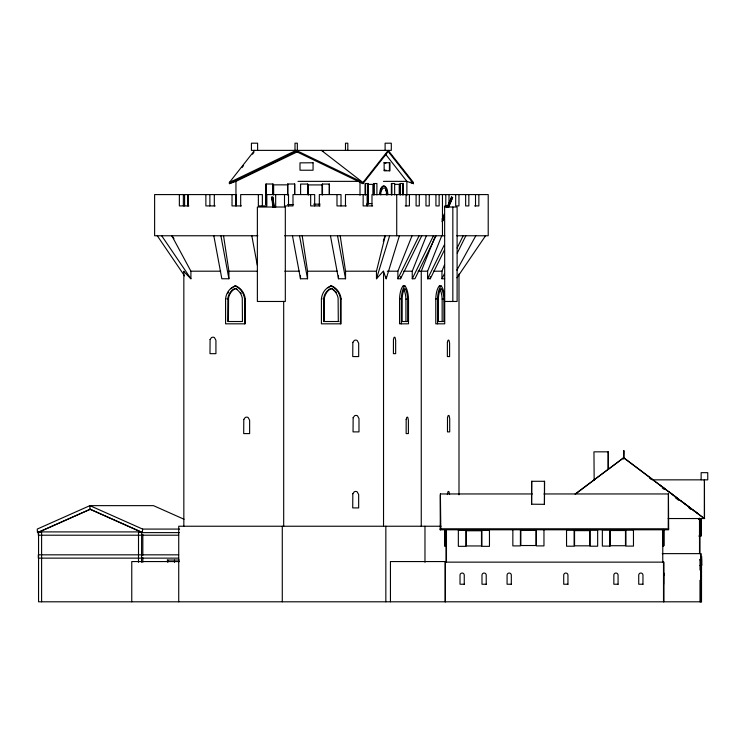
<?xml version="1.0" encoding="UTF-8"?>
<svg xmlns="http://www.w3.org/2000/svg" width="745" height="745" viewBox="0 0 745 745"><rect width="100%" height="100%" fill="white"/><g stroke="black" fill="none" stroke-linecap="round" stroke-linejoin="round"><path stroke-width="1.12" d="M663.795 575.159L663.804 573.035L663.814 574.097M700.682 571.378L700.738 570.828M700.682 570.316L700.747 569.264M700.877 570.316L700.877 571.378L700.747 569.329M700.691 569.329L700.682 570.828L700.691 569.543M704.5 518.539L704.444 479.845L704.388 518.539L653.011 479.845L707.75 479.845L707.75 472.665L701.138 472.665L701.138 479.845M532.321 493.954L440.416 493.954L440.63 529.779L440.416 495.257M543.952 493.954L668.433 493.954L668.647 529.779L440.202 529.779L440.193 528.792M699.993 570.027L700.03 559.299L700.039 560.1M700.933 601.802L700.971 556.459L700.998 559.895M699.993 565.492L701.511 565.492L701.539 556.459L701.576 565.492L701.539 559.299M440.202 529.779L440.416 493.954M668.218 527.637L668.433 493.954M544.437 504.328L544.614 481.289L531.595 481.289L531.595 504.197L544.437 504.328L544.437 481.289M531.595 504.197L531.772 481.289M701.539 556.459L701.511 601.802M447.345 494.559L447.913 491.858A3.222 1.136 -90 0 1 449.03 491.858L449.589 494.559M179.368 532.619L142.388 532.619L142.602 529.08L89.912 505.641L37.25 529.071L37.446 532.619L90.285 509.235L140.088 531.436M235.066 288.408L235.373 288.557A13.792 12.907 -90 0 1 242.265 297.953L242.451 321.514L227.746 321.514L227.895 297.87A12.954 12.116 -90 0 1 234.74 288.548L235.411 288.548A12.954 12.116 -90 0 0 228.566 297.87L228.408 321.514M338.956 321.514L323.581 321.514L323.74 297.87A12.954 12.116 -90 0 1 330.584 288.548L331.879 288.557A13.792 12.907 90 0 1 332.894 289.153M324.252 321.514L324.41 297.87A12.954 12.116 -90 0 1 331.246 288.548L331.572 288.408M383.312 271.199L376.467 278.76L376.467 271.199L385.258 235.765M383.303 241.306L384.997 235.765M376.467 278.76L389.654 235.765M383.535 271.59L386.199 278.76L399.394 235.765M421.763 235.765L400.559 278.76L397.886 278.76L397.886 271.199L412.022 235.765M436.123 235.765L414.918 278.76L412.246 278.76L412.246 271.199L426.382 235.765M434.968 236.835L421.26 271.199L421.26 526.24M444.411 250.097L430.275 278.76L427.602 278.76L427.602 271.199L441.738 235.765M444.635 278.76L441.962 278.76L441.962 271.199L444.532 264.754M444.402 217.577L442.269 221.786L442.269 218.965L444.402 213.759M446.972 207.52L451.638 197.108L452.615 197.565L448.723 207.045M444.374 214.802L442.269 218.965M447.792 206.477L451.638 197.108M442.269 221.786L444.43 216.525M448.322 207.045L452.615 197.565M397.886 278.76L419.1 235.765M412.246 278.76L433.45 235.765M427.602 278.76L444.271 244.975M441.962 278.76L444.486 273.638M457.113 248.048L463.167 235.765M457.253 253.17L465.839 235.765M456.871 270.184L475.804 235.765M456.964 277.801L485.535 235.765M254.622 150.378L229.386 182.516L229.386 183.652L235.951 181.361L297.972 151.505M242.004 167.578L243.401 165.79M252.518 154.187L253.924 152.399M272.921 207.473L271.748 197.108L272.81 197.108L274.421 207.464M273.983 207.473L272.81 197.108M593.961 479.994L608.32 469.21L608.32 451.833L593.961 451.833L594.156 479.873M575.447 494.065L594.007 480.078M608.861 468.894L623.714 457.7L653.486 480.078M575.075 494.065L623.798 457.7L623.798 450.52L623.463 458.836M229.386 183.652L296.175 151.505L362.964 183.652L388.21 151.505L413.447 183.652L413.447 182.516L388.21 150.378L362.964 182.516L362.964 183.652L360.748 181.929M39.42 531.902L90.285 509.235M233.762 180.988L229.386 182.516L296.175 150.378L362.964 182.516L321.412 150.378L323.609 151.142M384.206 162.848L386.18 162.82L384.141 162.717L384.141 170.81L389.952 170.791L389.952 162.717L384.15 162.717M384.206 170.223L386.18 170.223M297.972 181.361L358.857 181.361M383.442 181.361L406.882 181.361L413.447 183.652L410.318 182.143M367.611 184.369L372.91 184.369L372.91 194.557M394.99 184.332L399.227 184.332L399.227 194.529M287.644 184.853L273.638 184.853L273.638 195.05M236.593 194.585L154.615 194.585L154.615 235.765L257.872 235.765M271.385 197.565L272.447 197.565M367.611 203.618L371.848 203.618M366.493 204.102L368.337 204.102L368.337 183.512L365.05 183.512L365.05 194.948M313.701 204.167L320.164 204.167M287.607 204.586L293.614 204.586M188.885 205.918L179.359 205.918L179.359 194.585M215.175 205.918L205.871 205.918L205.871 194.585M241.445 205.918L232.021 205.918L232.021 194.585M320.08 205.918L310.665 205.918L310.665 194.585M346.304 205.918L336.991 205.918L336.991 194.585M372.677 205.918L363.15 205.918L363.15 194.585M405.168 205.918L409.415 205.918L409.415 194.585M444.774 205.918L447.95 205.918M474.621 205.918L478.858 205.918L478.858 194.585M444.29 207.017L457.104 207.017L457.104 301.474L444.29 301.474M284.627 235.765L444.774 235.765M456.797 235.765L488.208 235.765L488.208 194.585L371.988 194.585L371.988 205.918M171.834 235.765L190.906 271.199L220.688 271.199M223.556 235.765L228.901 271.199L257.537 271.199M284.804 271.199L299.35 271.199M302.2 235.765L307.545 271.199L337.327 271.199M340.195 235.765L345.54 271.199L376.467 271.199M387.27 271.199L397.886 271.199M403.743 271.199L412.246 271.199M418.085 271.199L427.602 271.199M433.46 271.199L441.962 271.199M228.901 271.199L228.901 278.76L221.833 278.76L213.824 235.765M292.459 235.765L300.477 278.76L307.545 278.76L307.545 271.199M330.454 235.765L338.472 278.76L345.54 278.76L345.54 271.199M235.094 285.903L235.765 285.903A16.101 15.068 90 0 1 245.282 298.866L245.282 323.824L225.586 323.824L225.586 298.866A15.263 14.276 90 0 1 235.094 285.903A16.101 15.068 90 0 1 244.611 298.866L244.611 323.824M330.938 285.903L331.609 285.903A16.101 15.068 90 0 1 341.117 298.866L341.117 323.824L321.421 323.824L321.421 298.866A15.263 14.276 90 0 1 330.938 285.903A16.101 15.068 90 0 1 340.456 298.866L340.456 323.824M403.157 285.903L404.917 285.903A16.101 5.69 -90 0 1 408.511 298.866L408.511 323.824L399.562 323.824L399.562 298.866A15.263 5.392 -90 0 1 403.157 285.903A16.101 5.69 -90 0 1 403.622 286.48M444.635 207.017L444.728 323.824L435.778 323.824L435.778 298.866A15.263 5.392 -90 0 1 439.373 285.903L441.133 285.903A16.101 5.69 -90 0 1 444.337 294.703M225.586 298.866L226.247 298.866M244.611 298.866L245.282 298.866M321.421 298.866L322.091 298.866M340.456 298.866L341.117 298.866M399.562 298.866L401.322 298.866A15.263 5.392 -90 0 1 404.917 285.903M435.778 298.866L437.538 298.866A15.263 5.392 -90 0 1 441.133 285.903M227.746 299.034L228.408 299.034M323.581 299.034L324.252 299.034M403.641 289.153A13.792 4.88 -90 0 1 405.867 297.953L405.932 299.071L407.701 299.071L407.701 321.514L401.49 321.514M439.857 289.153A13.792 4.88 -90 0 1 442.074 297.953L442.148 299.071L443.918 299.071L443.918 321.514L437.706 321.514M668.153 518.539L704.668 518.539M700.123 519.097L701.073 519.097L701.073 535.674L700.421 535.674M699.089 519.293L700.989 519.246M698.996 519.442L700.803 519.479M698.903 519.554L699.685 519.554M441.087 526.24L178.725 526.24L178.725 601.802M440.63 528.792L668.647 528.792M142.602 529.08L179.582 529.08M458.343 530.086L465.914 530.086L465.914 546.336L458.343 546.336L458.352 530.086M141.541 532.088L138.505 532.088L138.505 562.298M178.642 535.208L38.312 535.208L38.312 531.902L141.643 531.902L141.541 562.298M700.421 535.823L700.989 535.823M700.803 535.925L700.98 519.097M698.819 536.055L699.602 536.055M662.808 545.74L663.851 545.759L663.851 529.509L662.901 529.509L662.901 545.759M445.91 545.955L444.961 545.955L445.054 529.704M445.128 546.262L446.078 546.262M662.277 553.628L701.073 553.628L701.073 559.365M178.642 554.829L38.312 554.829L38.312 558.135L178.642 558.135M167.215 560.054L179.34 560.054M179.433 561.562L131.763 561.562L131.763 601.802M700.933 564.021L701.501 564.021L701.511 565.492M701.576 601.802L38.554 601.802L38.554 532.088L41.599 532.088L41.599 601.802M184.024 519.237L153.47 505.641L89.912 505.641L89.912 509.235L142.388 532.619M451.237 197.108L452.215 197.565M330.901 288.408L331.218 288.557A13.792 12.907 -90 0 1 338.109 297.953L338.295 321.514M649.687 478.262L651.54 479.65M662.324 487.975L664.177 489.363M675.277 497.688L678.984 500.463M689.162 508.09L691.006 509.478M660.061 485.144L664.968 488.822M669.308 491.961L676.916 497.809M681.303 501.106L691.63 508.863M693.306 510.12L698.158 513.64M623.463 457.7L704.221 518.539M183.838 271.59L190.906 278.76L190.906 271.199M385.575 154.224L406.882 181.361L406.882 195.311M171.993 235.765L173.948 238.642M161.684 235.765L190.906 278.76M157.288 235.765L184.564 275.892M337.522 235.765L345.54 278.76M299.527 235.765L307.545 278.76M251.819 235.765L257.295 265.183M220.892 235.765L228.901 278.76M271.748 197.108L272.288 200.563M272.642 202.864L272.996 205.164M443.918 299.071L443.843 297.953A13.792 4.88 -90 0 0 441.245 288.557L441.003 288.548A12.954 4.582 90 0 0 438.414 297.87L438.358 321.514M407.701 299.071L407.627 297.953A13.792 4.88 -90 0 0 405.029 288.557L404.786 288.548A12.954 4.582 90 0 0 402.198 297.87L402.142 321.514M700.877 569.329L700.747 580.457M663.814 575.159L663.618 574.609L663.618 584.229M704.444 479.845L704.444 480.972M700.784 519.097L700.803 536.055L699.853 536.055L699.853 519.479M700.691 519.097L700.691 535.823M700.635 553.628L700.635 601.802M700.421 519.479L700.514 536.055M700.142 519.479L700.142 536.055M699.946 519.479L699.946 536.055M699.937 536.456L699.937 553.628M699.993 580.243L699.993 601.802M699.508 518.138L699.508 553.628M663.907 601.802L663.907 562.14L445.333 562.14L445.333 601.802M663.758 529.49L663.758 545.759M663.469 529.49L663.469 545.759M663.506 562.14L663.506 601.802M662.771 529.863L662.771 562.14M623.621 450.52L623.714 458.836M609.922 529.853L609.922 546.094L602.351 546.094L602.351 529.853L609.913 529.853L609.913 546.094M608.125 451.833L608.125 469.21M543.962 529.658L543.971 545.899L536.4 545.899L536.409 529.658M520.42 529.658L520.41 545.899L512.849 545.899L512.858 529.658M475.524 194.585L475.524 205.918M468.847 194.585L468.847 205.918L465.644 205.918L465.644 194.585M458.957 194.585L458.957 205.918L455.689 205.918L455.689 194.585M458.995 273.918L458.995 494.838M452.839 207.017L452.839 301.474M449.012 194.585L449.012 202.519M446.46 529.863L446.46 562.14M446.069 546.001L446.069 562.14M445.985 546.262L445.985 530.012L445.128 530.012L445.221 546.262M445.808 194.585L445.808 205.918M445.789 530.012L445.789 546.262M445.696 530.012L445.696 546.262M445.417 530.012L445.417 546.262M445.193 601.802L445.193 561.562L390.445 561.562L390.445 601.802M442.465 194.585L442.465 235.765M442.148 299.071L442.148 321.514M439.131 194.585L439.131 205.918L435.927 205.918L435.927 194.585M437.538 298.866L437.538 323.824M430.275 276.6L430.275 278.76M429.25 194.585L429.25 205.918L425.972 205.918L425.972 194.585M424.976 526.24L424.976 562.279M419.295 194.585L419.295 205.918L416.092 205.918L416.092 194.585M406.072 194.585L406.072 205.918M405.932 299.071L405.932 321.514M403.231 194.92L403.231 183.484L399.953 183.484L399.953 194.92M402.7 183.484L402.7 194.92M401.322 298.866L401.322 323.824M400.559 276.6L400.559 278.76M400.475 183.484L400.475 194.92M396.722 194.585L396.722 235.765M394.654 194.92L394.654 183.484L391.376 183.484L391.376 194.92M391.898 183.484L391.898 194.92M389.412 163.062L389.412 170.81M387.912 194.296L387.326 189.984A12.963 4.582 -90 0 0 380.751 189.984L380.164 194.296M387.242 194.929L387.242 192.666A11.063 3.911 -90 0 0 380.835 192.666L380.835 194.929M386.357 192.666L386.357 194.929M386.199 276.6L386.199 278.76M385.845 526.24L385.845 601.802M385.109 150.378L385.109 143.198L391.302 143.198L391.302 150.378L251.428 150.378L251.428 143.198L257.612 143.198L257.612 150.378M383.535 271.199L383.535 526.24M379.633 194.296L380.22 189.984A12.963 4.582 90 0 1 385.621 187.517M376.905 194.948L376.905 183.512L373.627 183.512L373.627 194.948M374.158 183.512L374.158 194.948M367.806 183.512L367.806 204.102M367.155 205.918L367.155 194.585L345.475 194.585L345.475 205.918M365.581 183.512L365.581 194.948M360.003 181.361L360.003 195.311M347.822 150.378L347.822 143.198L345.484 143.198L345.484 150.378M341.005 205.918L341.005 194.585L319.326 194.585L319.326 205.918M338.472 275.52L338.472 278.76M329.448 194.352L329.448 184.062L322.278 184.062L322.278 194.352M329.243 184.062L329.243 194.352M322.492 184.062L322.492 194.352M322.315 195.106L322.315 184.918L308.309 184.918L308.309 195.106M314.669 205.918L314.669 194.585L292.99 194.585L292.99 205.918L284.506 205.918L284.506 194.585M307.769 194.352L307.769 184.062L300.598 184.062L300.598 194.352M307.564 184.062L307.564 194.352M300.477 275.52L300.477 278.76M297.339 150.378L297.339 143.198L295.001 143.198L295.001 150.378M294.778 194.296L294.778 184.006L287.607 184.006L287.644 195.05M294.564 184.006L294.564 194.296M288.511 205.918L288.511 194.585L266.84 194.585L266.84 205.918L258.357 205.918L258.357 194.585M287.812 184.006L287.812 194.296M283.687 301.343L283.687 526.24M282.281 526.24L282.281 601.802M275.669 194.585L275.669 207.166M273.098 194.296L273.098 184.006L265.928 184.006L265.928 204.586L266.133 184.006M272.884 184.006L272.884 194.296M262.361 205.918L262.361 194.585L240.682 194.585L240.682 205.918M236.025 194.585L236.025 205.918M235.951 181.361L235.951 205.769M214.299 194.585L214.346 205.918M209.876 194.585L209.876 205.918M188.196 194.585L188.196 205.918M187.796 194.585L187.796 205.918M184.583 194.585L184.583 205.918M183.838 271.199L183.838 526.24M183.363 194.585L183.363 205.918M174.479 560.054L174.479 562.373M167.802 560.054L167.802 562.373M142.835 534.407L142.835 555.323M142.835 557.651L142.835 562.298M385.491 190.133A11.063 3.911 90 0 1 385.966 191.297M328.005 287.896A15.263 14.276 90 0 1 331.609 285.903M333.853 289.842A13.792 12.907 90 0 1 334.747 290.615M335.576 291.481A13.792 12.907 90 0 1 336.33 292.413M439.373 285.903A16.101 5.69 -90 0 1 439.839 286.48M227.765 293.334A15.263 14.276 90 0 1 228.445 292.077M231.099 288.799A15.263 14.276 90 0 1 232.161 287.896M233.306 287.114A15.263 14.276 90 0 1 235.765 285.903M236.044 288.557A13.792 12.907 90 0 1 237.05 289.153M240.486 292.413A13.792 12.907 90 0 1 241.156 293.418M663.609 574.097L663.609 574.609L663.618 573.035L663.609 574.097M393.453 339.506L393.416 353.661L395.66 353.679L395.66 340.316L395.101 337.615A3.222 1.136 -90 0 0 393.975 337.615L393.453 339.506M406.183 419.435L406.146 433.59L408.39 433.599L408.39 420.245L407.832 417.545A3.222 1.136 -90 0 0 406.714 417.545L406.183 419.435M447.391 342.411L447.354 356.566L449.598 356.576L449.598 343.212L449.039 340.521A3.222 1.136 -90 0 0 447.913 340.521L447.391 342.411M447.503 417.731L447.466 431.886L449.71 431.895L449.71 418.532L449.151 415.831A3.222 1.136 -90 0 0 448.034 415.831L447.503 417.731M210.09 339.506L209.988 353.661L215.929 353.679L215.929 340.316L214.448 337.615A3.222 3.017 -90 0 0 211.478 337.615L210.09 339.506M243.792 419.435L243.69 433.59L249.631 433.599L249.631 420.245L248.15 417.545A3.222 3.017 -90 0 0 245.179 417.545L243.792 419.435M352.841 342.411L352.739 356.566L358.68 356.576L358.68 343.212L357.2 340.521A3.222 3.017 -90 0 0 354.229 340.521L352.841 342.411M353.139 417.731L353.046 431.886L358.988 431.895L358.988 418.532L357.498 415.831A3.222 3.017 -90 0 0 354.527 415.831L353.139 417.731M352.823 493.749L352.72 507.904L358.662 507.922L358.662 494.559L357.181 491.858A3.222 3.017 -90 0 0 354.21 491.858L352.823 493.749M313.068 162.773L299.993 162.848L299.993 170.223L313.068 170.223L313.068 162.773M285.316 207.017L257.37 207.017L257.37 301.474L285.316 301.474L285.316 207.017M633.464 529.853L625.902 529.853L625.912 546.094L633.474 546.094L633.464 529.853M489.465 530.086L481.894 530.086L481.903 546.336L489.465 546.336L489.456 530.086M574.106 529.956L566.535 529.956L566.554 546.206L574.116 546.206L574.106 529.956M597.658 529.956L590.096 529.956L590.105 546.206L597.667 546.206L597.658 529.956M535.981 530.328L520.857 530.328L520.857 545.526L535.981 545.526L535.981 530.328M625.483 530.524L610.36 530.524L610.36 545.722L625.483 545.722L625.483 530.524M589.677 530.636L574.553 530.636L574.553 545.824L589.677 545.824L589.677 530.636M481.484 530.766L466.351 530.766L466.351 545.955L481.484 545.955L481.484 530.766M464.256 584.238L460.019 584.229L460.019 575.159A2.114 2.114 0 0 1 462.142 573.035A2.114 2.114 0 0 1 464.256 575.159L464.256 584.238M486.224 584.238L481.987 584.238L481.987 575.168A2.114 2.114 0 0 1 484.11 573.045A2.114 2.114 0 0 1 486.224 575.168L486.224 584.238M511.312 584.238L507.075 584.238L507.075 575.168A2.114 2.114 0 0 1 509.198 573.045A2.114 2.114 0 0 1 511.312 575.168L511.312 584.238M567.951 584.238L563.723 584.229L563.723 575.159A2.114 2.114 0 0 1 565.837 573.035A2.114 2.114 0 0 1 567.951 575.159L567.951 584.238M618.071 584.238L613.843 584.229L613.843 575.159A2.114 2.114 0 0 1 615.957 573.035A2.114 2.114 0 0 1 618.071 575.159L618.071 584.238M642.963 584.238L638.726 584.229L638.726 575.159A2.114 2.114 0 0 1 640.849 573.035A2.114 2.114 0 0 1 642.963 575.159L642.963 584.238"/></g></svg>
